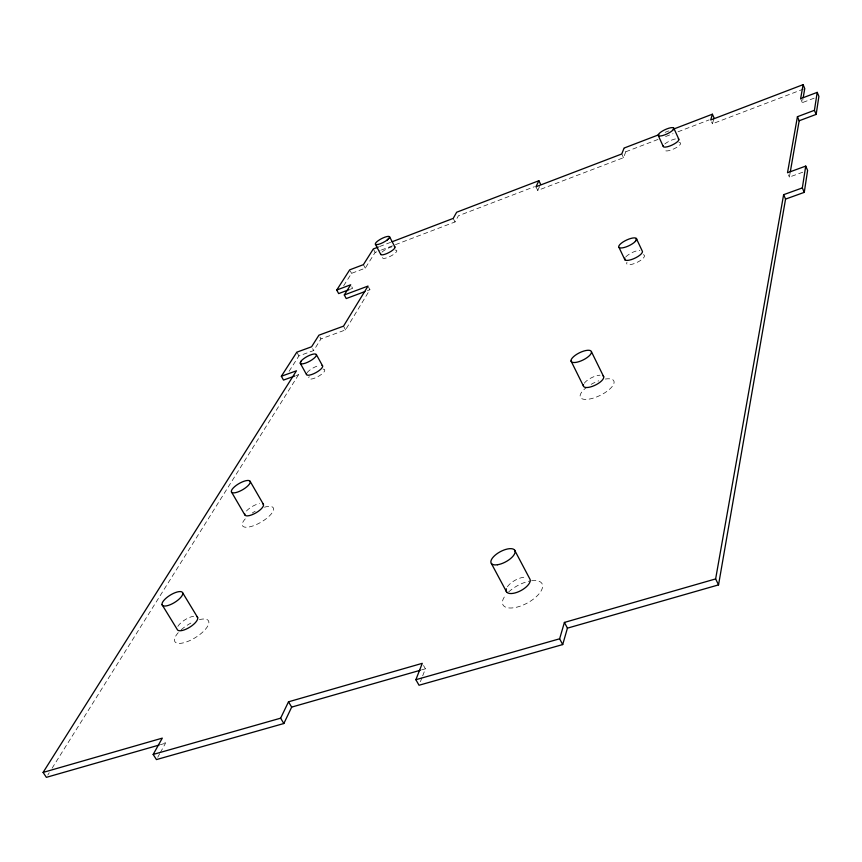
<?xml version="1.0" encoding="UTF-8"?>
<svg xmlns="http://www.w3.org/2000/svg" width="862" height="862" viewBox="0 0 862 862"><rect width="100%" height="100%" fill="white"/><g stroke="black" fill="none" stroke-linecap="round" stroke-linejoin="round"><path stroke-width="0.65" stroke-dasharray="4.31 3.23" d="M802.748 172.206L789.387 177.076L790.077 173.143M814.159 98.16L802.317 102.643L802.985 98.807M803.513 89.055L712.411 123.794L713.747 119.161M535.97 186.774L537.737 190.405L623.495 157.703L625.801 151.755L624.077 148.059M420.397 681.723L422.218 677.026M422.682 675.851L425.408 668.815L423.533 665.518M537.737 190.405L540.054 185.545M157.735 757.245L159.685 753.744M160.332 752.58L165.526 743.227L163.586 740.167M381.37 250.034L455.007 221.954L458.444 215.759L534.408 186.709M289.093 371.296L298.898 355.931L313.671 350.543L320.955 338.917L345.543 329.898L369.927 289.707L368.483 286.981M47.798 775.057L49.231 772.772M52.086 768.214L298.586 374.647L297.519 372.718M343.679 285.721L351.567 273.34L365.272 268.157L375.132 252.415L380.12 250.508M665.13 132.328L668.858 130.895M625.801 151.755L658.126 139.396M665.583 136.541L673.05 133.685M678.017 131.789L709.103 119.904M379.549 246.564L390.788 242.276M350.295 289.223L352.623 288.35L351.674 286.561M367.438 290.645L369.927 289.707M296.065 375.552L298.586 374.647M160.397 744.693L165.526 743.227M421.55 669.914L425.408 668.815M296.819 352.181L298.898 355.931M312.637 348.657L313.671 350.543M319.931 337.053L320.955 338.917M343.518 326.148L345.543 329.898M350.328 271.013L351.567 273.34M363.408 264.645L365.272 268.157M373.311 248.956L375.132 252.415M453.207 218.409L455.007 221.954M621.761 153.975L623.495 157.703M711.559 121.887L712.411 123.794M788.45 174.921L789.387 177.076M800.626 98.667L802.317 102.643M307.066 372.729A9.126 2.726 -28.7 0 1 319.436 365.434M381.985 252.146A8.017 2.123 -27.5 0 1 391.941 246.834M643.321 254.689A9.773 3.157 -25.4 0 1 636.695 262.587A9.773 3.157 -25.4 0 1 626.976 262.285M395.152 250.099A8.006 2.144 -27.5 0 1 395.184 253.169A8.006 2.144 -27.5 0 1 386.101 258.018A8.006 2.144 -27.5 0 1 382.954 256.617M678.965 142.51A8.577 2.392 -25 0 1 678.653 146.012A8.577 2.392 -25 0 1 668.653 150.71A8.577 2.392 -25 0 1 665.539 148.814M323.078 369.141A9.116 2.748 -28.7 0 1 322.744 373.278A9.116 2.748 -28.7 0 1 312.41 378.849A9.116 2.748 -28.7 0 1 309.21 376.619M625.866 256.833A9.784 3.136 -25.4 0 1 639.895 250.303M664.817 143.997A8.588 2.381 -25 0 1 675.776 138.847M246.457 511.015A10.689 3.685 -30.2 0 1 259.537 503.559M584.285 383.234A11.184 4.159 -26.1 0 1 600.017 375.196M507.406 586.753A13.361 5.926 -28.3 0 1 526.186 577.152M177.863 626.383A11.874 4.407 -31.9 0 1 193.648 616.255M264.472 507.19A17.79 6.206 -30.2 0 1 271.271 513.935A17.79 6.206 -30.2 0 1 248.148 527.124A17.79 6.206 -30.2 0 1 246.877 517.232M252.254 513.03A17.79 6.206 -30.2 0 1 255.195 511.209M605.361 379.043A18.619 6.993 -26.1 0 1 610.781 388.083A18.619 6.993 -26.1 0 1 585.363 399.418A18.619 6.993 -26.1 0 1 586.397 387.512M591.16 384.344A18.619 6.993 -26.1 0 1 598.745 380.81M531.628 580.751A22.229 9.978 -28.4 0 1 540.011 592.614A22.229 9.978 -28.4 0 1 511.726 607.979A22.229 9.978 -28.4 0 1 506.08 594.629M508.623 591.978A22.229 9.978 -28.4 0 1 530.453 580.934M199.424 619.649A19.761 7.413 -31.9 0 1 205.91 628.721A19.761 7.413 -31.9 0 1 180.266 643.354A19.761 7.413 -31.9 0 1 180.287 630.575M181.149 629.788A19.761 7.413 -31.9 0 1 192.646 622.192"/><path stroke-width="1.29" d="M420.268 670.28L291.679 707.099L283.846 723.52L156.442 759.584L153.167 754.444L280.635 718.175L288.49 701.819L422.283 663.331L415.872 679.698L419.029 685.247L562.703 644.571L567.433 628.15L718.542 584.889L785.562 199.1L804.268 192.355L807.608 170.428L805.733 166.097L787.512 172.756L797.425 116.704L814.418 110.314L817.208 92.363L800.626 98.667L803.104 84.659L710.719 119.98L712.389 114.204L673.836 128.988M790.303 171.84L799.171 120.766L816.152 114.398L818.9 96.372L817.208 92.363M804.268 192.355L802.339 187.916L805.733 166.097M803.212 97.525L804.763 88.57L803.104 84.659M718.542 584.889L715.632 578.919L783.633 194.683L802.339 187.916M562.703 644.571L559.632 638.796L564.405 622.429L715.632 578.919M300.806 361.426L300.256 363.236A9.148 2.683 -28.7 0 0 312.066 359.766A9.148 2.683 -28.7 0 0 313.8 354.023A9.148 2.683 -28.7 0 0 300.806 361.426L300.256 363.236L306.527 374.571M636.619 239.183L635.391 241.382A9.805 3.071 -25.5 0 1 620.769 247.976A9.805 3.071 -25.5 0 1 624.648 241.026A9.805 3.071 -25.5 0 1 636.619 239.183L635.391 241.382M673.297 129.666L673.782 128.136A8.609 2.338 -25.1 0 0 662.307 131.132A8.609 2.338 -25.1 0 0 660.755 135.948A8.609 2.338 -25.1 0 0 673.297 129.666L673.782 128.136L678.836 139.256M540.636 184.328L538.879 180.718L535.97 186.774L621.761 153.975L624.077 148.059L658.902 134.709M153.167 754.444L162.293 738.131L43.1 772.417L46.376 777.341L159.114 745.059M43.1 772.417L296.453 370.8L281.357 376.252L283.501 380.077L294.815 376.004M364.938 291.572L346.233 298.564L344.294 294.955L350.715 284.772L336.74 290.031L338.658 293.586L349.132 289.654M281.357 376.252L296.819 352.181L311.602 346.772L318.918 335.189L343.518 326.148L367.999 286.076L344.294 294.955M336.74 290.031L349.703 269.849L363.408 264.645L373.311 248.956L378.299 247.049M389.236 238.074L387.103 240.089A8.027 2.09 -27.5 0 1 375.735 244.517A8.027 2.09 -27.5 0 1 382.491 238.171A8.027 2.09 -27.5 0 1 389.236 238.074L387.103 240.089M538.879 180.718L456.666 212.235L453.207 218.409L392.038 241.791M415.872 679.698L559.632 638.796M162.067 604.704L177.163 629.335A11.874 4.407 -31.9 0 0 190.146 626.954A11.874 4.407 -31.9 0 0 196.935 616.632M182.712 592.873A11.939 4.267 -31.7 0 1 168.435 605.372A11.939 4.267 -31.7 0 1 166.043 598.196A11.939 4.267 -31.7 0 1 182.712 592.873L197.667 617.537M288.49 701.819L291.679 707.099M280.635 718.175L283.846 723.52M231.469 491.954L244.851 514.916M250.142 481.341A10.743 3.567 -30.1 0 1 237.535 492.094A10.743 3.567 -30.1 0 1 234.755 486.556A10.743 3.567 -30.1 0 1 250.142 481.341L263.416 504.335M316.365 354.573L322.593 365.919M491.383 563.511L506.651 592.054M564.405 622.429L567.433 628.15M514.539 549.988L529.634 578.564A13.361 5.926 -28.3 0 1 518.827 591.612A13.361 5.926 -28.3 0 1 506.35 588.8M375.401 244.269L380.778 254.495M389.559 236.716L394.904 246.952M571.043 361.006L583.38 385.928M591.451 351.75A11.238 4.019 -26.2 0 1 576.98 362.191A11.238 4.019 -26.2 0 1 575.32 355.263A11.238 4.019 -26.2 0 1 591.451 351.75L603.702 376.748M618.991 247.405L624.896 259.828M636.318 238.44L642.19 250.885A9.784 3.136 -25.4 0 1 633.505 258.815A9.784 3.136 -25.4 0 1 624.95 258.029M658.223 135.474L663.298 146.562M712.389 114.204L714.081 117.997M783.633 194.683L785.562 199.1M797.425 116.704L799.171 120.766M814.418 110.314L816.152 114.398M678.275 138.836A8.588 2.381 -25 0 1 672.166 145.031A8.588 2.381 -25 0 1 663.287 145.893M322.022 365.423A9.126 2.726 -28.7 0 1 315.697 372.75A9.126 2.726 -28.7 0 1 306.527 373.774M394.333 246.629A8.017 2.123 -27.5 0 1 389.085 252.48A8.017 2.123 -27.5 0 1 380.702 253.913M262.673 503.667A10.689 3.685 -30.2 0 1 255.755 512.965A10.689 3.685 -30.2 0 1 244.765 513.871M603.098 375.843A11.184 4.159 -26.1 0 1 594.511 385.497A11.184 4.159 -26.1 0 1 583.488 384.689M497.482 564.75A13.447 5.754 -28.3 0 0 515.12 551.378A13.447 5.754 -28.3 0 0 496.361 554.212A13.447 5.754 -28.3 0 0 497.482 564.75"/></g></svg>
